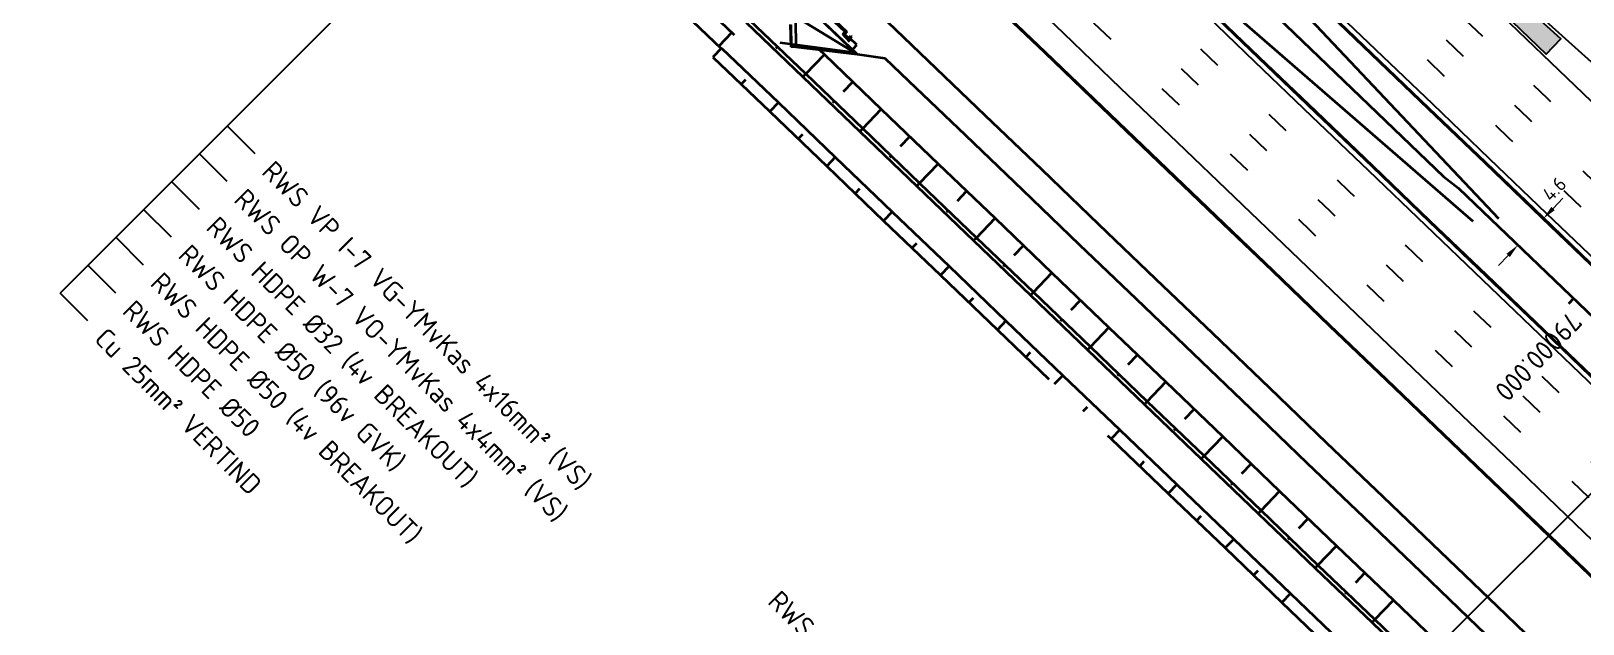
# Model space of a CAD drawing. Header units: metres. Extents: x 134219 to 139178, y 438661 to 444352.
# Drawn here: x 137960.7 to 138157.6, y 439568.2 to 439643.4 of the extents above; entities that cross this region are included whole.
import ezdxf
from ezdxf.enums import TextEntityAlignment as Align

# ---------------------------------------------------------------- set-up
doc = ezdxf.new("R2010")
doc.units = ezdxf.units.M
doc.linetypes.add('13strp', pattern=[4, 1, -3])
doc.linetypes.add('39strp', pattern=[12, 3, -9])
doc.layers.get('DEFPOINTS').update_dxf_attribs({"color": 193})
for name, color, linetype, lineweight in [('N-WE-KL-ET_LS_OV_KABEL-G', 10, 'KL-LS-OV-N', 35), ('N-WE-KL-ET_LS_OV_KABEL-M', 7, 'Continuous', 18), ('N-WE-KL-ET_LS_OV_KABEL-T25', 7, 'Continuous', 25), ('Utd-geleiderail-nw', 8, 'glm a2ee v014$0$f2m40080', 35), ('Utd-ondergr-nw', 8, '13strp', 35), ('X-XX-AL-AANPIJLING-S', 7, 'Continuous', 25)]:
    doc.layers.add(name, color=color, linetype=linetype, lineweight=lineweight)
doc.layers.add('Utd-weg-nw', color=8, linetype='Continuous')
doc.styles.add('alm a2ee v011$0$rtw_iso', font='NLCS-ISO.ttf')
doc.styles.add('NLCS-ISO', font='NLCS-ISO.ttf')
doc.styles.add('NLCS_18', font='NLCS-ISO.ttf', dxfattribs={"height": 1.8})
doc.linetypes.add('glm a2ee v014$0$f2m40080', pattern='A,2,-1,[160,RTW.shx,S=0.5,R=0,X=0,Y=0],-1', length=4)
doc.linetypes.add('KL-LS-OV-N', pattern='A,4,-1,[103,NLCS.SHX,S=0.75,R=0,X=0,Y=0],-1,4,-1.5,["0V",Standard,S=1,R=0,X=0,Y=-0.5],-3', length=14.5)
doc.dimstyles.new('NLCS_t18_pijl_Dimension_l3_h1', dxfattribs={"dimtxt": 1.8, "dimasz": 1.8, "dimexe": 2, "dimexo": 2, "dimgap": 0.7, "dimtad": 1, "dimdec": 1, "dimzin": 0, "dimdsep": 46, "dimtxsty": 'NLCS_18', "dimcen": 2.5, "dimdle": 2, "dimclrd": 256, "dimclre": 256, "dimclrt": 256, "dimadec": 1, "dimazin": 0, "dimtfac": 1, "dimtdec": 1, "dimtofl": 0, "dimtmove": 1, "dimatfit": 0, "dimfxl": 0, "dimtolj": 1, "dimtzin": 0, "dimlwd": 18, "dimlwe": 18, "dimarcsym": 0})

# ---------------------------------------------------------------- blocks, each defined once
blk = doc.blocks.new('*D503')
at = {"layer": 'DEFPOINTS', "color": 0, "transparency": 16777216}
for p in [(138152.54, 439619.61), (138149.34, 439616.26), (138149.34, 439616.26)]:
    blk.add_point(p, dxfattribs=at)
at = {"layer": 'N-WE-KL-ET_LS_OV_KABEL-M', "lineweight": 18, "transparency": 16777216}
for p, q in [((138152.54, 439619.61), (138151.1, 439620.99)), ((138149.34, 439616.26), (138147.89, 439617.65))]:
    blk.add_line(p, q, dxfattribs=at)
at = {"layer": 'N-WE-KL-ET_LS_OV_KABEL-M', "linetype": 'Continuous', "lineweight": 18, "transparency": 16777216}
for p, q in [((138153.79, 439620.91), (138155.03, 439622.21)), ((138148.09, 439614.96), (138146.85, 439613.67))]:
    blk.add_line(p, q, dxfattribs=at)
at = {"layer": 'N-WE-KL-ET_LS_OV_KABEL-M', "transparency": 16777216}
for points in [[(138153.57, 439621.11), (138154, 439620.7), (138152.54, 439619.61)], [(138147.88, 439615.17), (138148.31, 439614.76), (138149.34, 439616.26)]]:
    blk.add_solid(points, dxfattribs=at)
at = {"layer": 'N-WE-KL-ET_LS_OV_KABEL-M', "transparency": 16777216, "insert": (138153.94, 439623.38), "char_height": 1.8, "attachment_point": 5, "rotation": 46.2058, "style": 'NLCS_18'}
blk.add_mtext('\\A1;4.6', dxfattribs=at)

msp = doc.modelspace()

# ---------------------------------------------------------------- hatches: boundary and pattern name
at = {"layer": 'Utd-weg-nw', "linetype": 'Continuous'}
msp.add_hatch(color=256, dxfattribs=at).paths.add_polyline_path([(138088.13, 439702.59), (138090.8, 439700.03), (138098.02, 439693.11), (138105.24, 439686.18), (138112.46, 439679.26), (138119.67, 439672.34), (138126.89, 439665.42), (138134.11, 439658.5), (138141.33, 439651.58), (138148.55, 439644.66), (138152.92, 439640.47), (138154.79, 439642.42), (138153.03, 439644), (138149.95, 439646.78), (138146.87, 439649.56), (138145.6, 439650.7), (138138.18, 439657.4), (138130.76, 439664.1), (138123.33, 439670.8), (138115.91, 439677.51), (138108.49, 439684.21), (138101.07, 439690.91), (138093.64, 439697.61)])

# ---------------------------------------------------------------- linework, layer by layer
at = {"layer": 'N-WE-KL-ET_LS_OV_KABEL-G', "elevation": 1.17, "flags": 128}
msp.add_lwpolyline([(138088.64, 439676.43), (138088.64, 439676.43), (138097.5, 439666.65), (138107.23, 439656.38), (138139.91, 439624.96), (138141.78, 439623.5), (138163.11, 439603.07)], dxfattribs=at)
at = {"layer": 'Utd-geleiderail-nw', "linetype": 'Continuous', "flags": 128}
for points in [[(138100.57, 439668.68), (138146.86, 439619.64)], [(138094.27, 439662.11), (138143.62, 439619.31)]]:
    msp.add_lwpolyline(points, dxfattribs=at)
at = {"layer": 'Utd-ondergr-nw', "linetype": 'Continuous'}
for p, q in [((138057.69, 439644.83, 0), (138057.76, 439641.42, 0)), ((138065.51, 439640.46), (138057.96, 439645.11, 0)), ((138059.57, 439646.15), (138065.51, 439640.46)), ((138065.39, 439640.57), (138059.79, 439645.95)), ((138065.51, 439640.46), (138059.79, 439645.95)), ((138063.99, 439643.3), (138062.65, 439644.59)), ((138062.75, 439644.7), (138064.2, 439643.31)), ((138057.04, 439644.24, 0), (138057.1, 439641.41, 0)), ((138057.1, 439644.21, 0), (138057.16, 439641.41, 0)), ((138063.7, 439643), (138063.99, 439643.3)), ((138064.58, 439642.05), (138063.7, 439643)), ((138064.2, 439643.31), (138063.91, 439643)), ((138063.91, 439643), (138064.42, 439642.52)), ((138064.42, 439642.52), (138064.71, 439642.82)), ((138064.54, 439642.43), (138064.42, 439642.31)), ((138064.71, 439642.61), (138064.54, 439642.43)), ((138065.49, 439641.65), (138064.6, 439642.5)), ((138064.71, 439642.82), (138064.81, 439642.72)), ((138064.81, 439642.72), (138064.71, 439642.61)), ((138064.64, 439640.75), (138055.76, 439641.91)), ((138057.76, 439641.42, 0), (138057.1, 439641.41, 0)), ((138057.76, 439641.42, 0), (138065.51, 439640.46)), ((138057.76, 439641.42, 0), (138065.51, 439640.46)), ((138064.64, 439640.75), (138065.49, 439641.65)), ((138065.51, 439640.46), (138069.05, 439639.97))]:
    msp.add_line(p, q, dxfattribs=at)
at = {"layer": 'Utd-ondergr-nw', "color": 7, "linetype": 'Continuous'}
msp.add_line((138156.43, 439609.53), (138155.74, 439608.81), dxfattribs=at)
at = {"layer": 'Utd-ondergr-nw', "linetype": 'Continuous', "flags": 128}
for points in [[(137956.01, 439733.02), (137963.25, 439726.05), (137970.5, 439719.09), (137974.87, 439714.9), (137977.74, 439712.15), (137984.96, 439705.22), (137992.17, 439698.3), (137999.39, 439691.38), (138006.61, 439684.46), (138013.83, 439677.54), (138021.05, 439670.62), (138028.27, 439663.7), (138035.48, 439656.78), (138042.7, 439649.86), (138049.92, 439642.94)], [(137954.35, 439731.29), (137961.59, 439724.32), (137968.84, 439717.36), (137973.21, 439713.16), (137976.08, 439710.41), (137983.29, 439703.49), (137990.51, 439696.57), (137997.73, 439689.65), (138004.95, 439682.73), (138012.17, 439675.81), (138019.39, 439668.89), (138026.6, 439661.97), (138033.82, 439655.05), (138041.04, 439648.13), (138048.26, 439641.21)], [(138065.49, 439703.07), (138065.76, 439702.81), (138072.98, 439695.89), (138080.2, 439688.97), (138087.42, 439682.05), (138094.64, 439675.13), (138101.85, 439668.21), (138109.07, 439661.28), (138116.29, 439654.36), (138123.51, 439647.44), (138130.73, 439640.52), (138137.95, 439633.6), (138145.16, 439626.68), (138152.38, 439619.76), (138159.6, 439612.84)], [(138065.54, 439703.12), (138065.81, 439702.86), (138073.03, 439695.94), (138080.25, 439689.02), (138087.47, 439682.1), (138094.68, 439675.18), (138101.9, 439668.26), (138109.12, 439661.34), (138116.34, 439654.41), (138123.56, 439647.49), (138130.78, 439640.57), (138137.99, 439633.65), (138145.21, 439626.73), (138152.43, 439619.81), (138159.65, 439612.89)], [(138067.28, 439646.59), (138074.5, 439639.67), (138081.71, 439632.75), (138088.93, 439625.83), (138096.15, 439618.91), (138103.37, 439611.99), (138110.59, 439605.07), (138117.81, 439598.15), (138125.02, 439591.23), (138132.24, 439584.31), (138139.46, 439577.39), (138146.68, 439570.46), (138153.9, 439563.54)], [(138082.09, 439647.6), (138089.31, 439640.68), (138096.53, 439633.76), (138103.75, 439626.84), (138110.97, 439619.91), (138118.19, 439612.99), (138125.4, 439606.07), (138132.62, 439599.15), (138139.84, 439592.23), (138147.06, 439585.31), (138154.28, 439578.39), (138161.5, 439571.47)], [(138082.14, 439647.65), (138089.36, 439640.73), (138096.58, 439633.81), (138103.8, 439626.89), (138111.02, 439619.97), (138118.23, 439613.04), (138125.45, 439606.12), (138132.67, 439599.2), (138139.89, 439592.28), (138147.11, 439585.36), (138154.33, 439578.44), (138161.54, 439571.52)], [(138109.21, 439646.98), (138116.43, 439640.06), (138123.65, 439633.14), (138130.87, 439626.22), (138138.08, 439619.3), (138145.3, 439612.38), (138152.52, 439605.46), (138159.74, 439598.54)], [(138109.26, 439647.03), (138116.48, 439640.11), (138123.7, 439633.19), (138130.91, 439626.27), (138138.13, 439619.35), (138145.35, 439612.43), (138152.57, 439605.51), (138159.79, 439598.59)], [(138051.43, 439644.51), (138058.64, 439637.59), (138065.86, 439630.67), (138073.08, 439623.75), (138080.3, 439616.83), (138087.52, 439609.9), (138094.74, 439602.98), (138101.95, 439596.06), (138109.17, 439589.14), (138116.39, 439582.22), (138123.61, 439575.3), (138130.83, 439568.38), (138138.05, 439561.46), (138145.26, 439554.54), (138152.48, 439547.62), (138159.7, 439540.7), (138166.92, 439533.78), (138174.14, 439526.86), (138181.36, 439519.94)], [(138051.79, 439644.89), (138059.01, 439637.97), (138066.23, 439631.05), (138073.44, 439624.13), (138080.66, 439617.2), (138087.88, 439610.28), (138095.1, 439603.36), (138102.32, 439596.44), (138109.54, 439589.52), (138116.75, 439582.6), (138123.97, 439575.68), (138131.19, 439568.76), (138138.41, 439561.84), (138145.63, 439554.92), (138152.85, 439548), (138160.06, 439541.08), (138167.28, 439534.16), (138174.5, 439527.24), (138181.72, 439520.31)], [(138049.62, 439643.23), (138047.96, 439641.5)], [(138048.31, 439641.26), (138047.22, 439640.12)], [(138048.31, 439641.26), (138055.53, 439634.34), (138062.75, 439627.42), (138069.97, 439620.5), (138077.18, 439613.58), (138084.4, 439606.66), (138091.62, 439599.74), (138098.84, 439592.82), (138106.06, 439585.89), (138113.28, 439578.97), (138120.49, 439572.05), (138127.71, 439565.13), (138134.93, 439558.21), (138142.15, 439551.29), (138149.37, 439544.37), (138156.59, 439537.45), (138163.8, 439530.53), (138171.02, 439523.61), (138178.24, 439516.69)], [(138055.22, 439641.24), (138055.4, 439641.43)], [(138059.01, 439637.97), (138061.36, 439640.42)], [(138060.7, 439641.06), (138061.36, 439640.42), (138068.58, 439633.5), (138075.8, 439626.58), (138083.02, 439619.66), (138090.23, 439612.74), (138097.45, 439605.82), (138104.67, 439598.9), (138111.89, 439591.98), (138119.11, 439585.06), (138126.33, 439578.13), (138133.54, 439571.21), (138140.76, 439564.29), (138147.98, 439557.37), (138155.2, 439550.45), (138162.42, 439543.53), (138169.63, 439536.61), (138176.85, 439529.69), (138184.07, 439522.77)], [(138047.22, 439640.12), (138054.44, 439633.2), (138061.66, 439626.28), (138068.88, 439619.36), (138076.09, 439612.44), (138083.31, 439605.52), (138089.83, 439599.27)], [(138069.05, 439639.97), (138072.04, 439637.11), (138079.26, 439630.19), (138086.48, 439623.27), (138093.69, 439616.35), (138100.91, 439609.43), (138108.13, 439602.51), (138115.35, 439595.58), (138122.57, 439588.66), (138129.79, 439581.74), (138137, 439574.82), (138144.22, 439567.9), (138151.44, 439560.98), (138158.66, 439554.06), (138165.88, 439547.14), (138173.1, 439540.22), (138180.31, 439533.3), (138187.53, 439526.38)], [(138051.38, 439637.23), (138050.83, 439636.66)], [(138058.64, 439637.59), (138059.01, 439637.97)], [(138063.79, 439635.73), (138064.97, 439636.96)], [(138062.43, 439634.32), (138062.62, 439634.51)], [(138055.53, 439634.34), (138054.44, 439633.2)], [(138066.23, 439631.05), (138068.58, 439633.5)], [(138065.86, 439630.67), (138066.23, 439631.05)], [(138058.59, 439630.31), (138058.05, 439629.74)], [(138071.01, 439628.81), (138072.19, 439630.04)], [(138062.75, 439627.42), (138061.66, 439626.28)], [(138069.65, 439627.4), (138069.83, 439627.59)], [(138073.44, 439624.13), (138075.8, 439626.58)], [(138065.81, 439623.39), (138065.27, 439622.82)], [(138073.08, 439623.75), (138073.44, 439624.13)], [(138078.23, 439621.89), (138079.41, 439623.12)], [(138069.97, 439620.5), (138068.88, 439619.36)], [(138076.87, 439620.48), (138077.05, 439620.66)], [(138080.66, 439617.2), (138083.02, 439619.66)], [(138080.3, 439616.83), (138080.66, 439617.2)], [(138073.03, 439616.47), (138072.49, 439615.9)], [(138085.45, 439614.97), (138086.62, 439616.2)], [(138077.18, 439613.58), (138076.09, 439612.44)], [(138084.09, 439613.55), (138084.27, 439613.74)], [(138087.88, 439610.28), (138090.23, 439612.74)], [(138080.25, 439609.55), (138079.7, 439608.98)], [(138087.52, 439609.9), (138087.88, 439610.28)], [(138092.67, 439608.05), (138093.84, 439609.28)], [(138084.4, 439606.66), (138083.31, 439605.52)], [(138091.31, 439606.63), (138091.49, 439606.82)], [(138095.1, 439603.36), (138097.45, 439605.82)], [(138094.74, 439602.98), (138095.1, 439603.36)], [(138087.47, 439602.63), (138086.92, 439602.06)], [(138099.88, 439601.13), (138101.06, 439602.36)], [(138091.62, 439599.74), (138090.53, 439598.6)], [(138098.53, 439599.71), (138098.71, 439599.9)], [(138102.32, 439596.44), (138104.67, 439598.9)], [(138094.69, 439595.71), (138094.14, 439595.14)], [(138101.95, 439596.06), (138102.32, 439596.44)], [(138107.1, 439594.21), (138108.28, 439595.44)], [(138097.29, 439592.12), (138097.75, 439591.68), (138104.97, 439584.76), (138112.19, 439577.84), (138119.4, 439570.92), (138126.62, 439564), (138133.84, 439557.07), (138141.06, 439550.15), (138147.3, 439544.17)], [(138098.84, 439592.82), (138097.75, 439591.68)], [(138105.74, 439592.79), (138105.93, 439592.98)], [(138109.54, 439589.52), (138111.89, 439591.98)], [(138109.17, 439589.14), (138109.54, 439589.52)], [(138101.9, 439588.79), (138101.36, 439588.22)], [(138114.32, 439587.29), (138115.5, 439588.52)], [(138106.06, 439585.89), (138104.97, 439584.76)], [(138112.96, 439585.87), (138113.14, 439586.06)], [(138116.75, 439582.6), (138119.11, 439585.06)], [(138109.12, 439581.87), (138108.58, 439581.3)], [(138116.39, 439582.22), (138116.75, 439582.6)], [(138121.54, 439580.37), (138122.72, 439581.59)], [(138113.28, 439578.97), (138112.19, 439577.84)], [(138120.18, 439578.95), (138120.36, 439579.14)], [(138123.97, 439575.68), (138126.33, 439578.13)], [(138123.61, 439575.3), (138123.97, 439575.68)], [(138116.34, 439574.94), (138115.8, 439574.38)], [(138128.76, 439573.45), (138129.93, 439574.67)], [(138120.49, 439572.05), (138119.4, 439570.92)], [(138127.4, 439572.03), (138127.58, 439572.22)], [(138131.19, 439568.76), (138133.54, 439571.21)], [(138130.83, 439568.38), (138131.19, 439568.76)]]:
    msp.add_lwpolyline(points, dxfattribs=at)
at = {"layer": 'Utd-weg-nw', "linetype": '39strp', "flags": 128}
for points in [[(137875.96, 439866.19), (137883.12, 439859.21), (137890.28, 439852.23), (137897.45, 439845.25), (137904.61, 439838.27), (137911.77, 439831.29), (137917.21, 439825.99), (137918.93, 439824.31), (137926.09, 439817.33), (137933.25, 439810.35), (137940.41, 439803.37), (137943.47, 439800.39), (137947.58, 439796.39), (137954.76, 439789.41), (137961.94, 439782.44), (137969.13, 439775.48), (137976.33, 439768.52), (137983.53, 439761.57), (137990.74, 439754.63), (137997.96, 439747.69), (138002.31, 439743.52), (138005.18, 439740.77), (138012.4, 439733.85), (138019.61, 439726.92), (138026.83, 439720), (138034.05, 439713.08), (138041.27, 439706.16), (138048.49, 439699.24), (138055.71, 439692.32), (138062.92, 439685.4), (138070.14, 439678.48), (138077.36, 439671.56), (138084.58, 439664.64), (138091.8, 439657.72), (138099.02, 439650.8), (138106.23, 439643.88), (138113.45, 439636.96), (138120.67, 439630.03), (138127.89, 439623.11), (138135.11, 439616.19), (138142.33, 439609.27), (138149.54, 439602.35), (138156.76, 439595.43), (138163.98, 439588.51), (138171.2, 439581.59), (138178.42, 439574.67), (138185.64, 439567.75), (138192.85, 439560.83), (138200.07, 439553.91), (138207.29, 439546.99)], [(137873.52, 439863.68), (137880.68, 439856.7), (137887.84, 439849.72), (137895, 439842.74), (137902.16, 439835.76), (137909.33, 439828.78), (137914.77, 439823.48), (137916.49, 439821.8), (137923.65, 439814.82), (137930.81, 439807.84), (137937.97, 439800.87), (137941.03, 439797.88), (137945.14, 439793.88), (137952.32, 439786.9), (137959.5, 439779.93), (137966.69, 439772.96), (137973.89, 439766), (137981.1, 439759.05), (137988.31, 439752.1), (137995.53, 439745.17), (137999.89, 439740.99), (138002.76, 439738.24), (138009.97, 439731.32), (138017.19, 439724.4), (138024.41, 439717.48), (138031.63, 439710.56), (138038.85, 439703.64), (138046.07, 439696.72), (138053.28, 439689.79), (138060.5, 439682.87), (138067.72, 439675.95), (138074.94, 439669.03), (138082.16, 439662.11), (138089.38, 439655.19), (138096.59, 439648.27), (138103.81, 439641.35), (138111.03, 439634.43), (138118.25, 439627.51), (138125.47, 439620.59), (138132.69, 439613.67), (138139.9, 439606.75), (138147.12, 439599.83), (138154.34, 439592.9), (138161.56, 439585.98), (138168.78, 439579.06), (138176, 439572.14), (138183.21, 439565.22), (138190.43, 439558.3), (138197.65, 439551.38), (138204.87, 439544.46)], [(137871.08, 439861.17), (137878.24, 439854.19), (137885.4, 439847.22), (137892.56, 439840.24), (137899.72, 439833.26), (137906.88, 439826.28), (137912.33, 439820.97), (137914.04, 439819.3), (137921.21, 439812.32), (137928.37, 439805.34), (137935.53, 439798.36), (137938.59, 439795.38), (137942.7, 439791.37), (137949.88, 439784.39), (137957.07, 439777.41), (137964.26, 439770.45), (137971.46, 439763.48), (137978.67, 439756.53), (137985.89, 439749.58), (137993.11, 439742.64), (137997.46, 439738.46), (138000.33, 439735.71), (138007.55, 439728.79), (138014.77, 439721.87), (138021.99, 439714.95), (138029.21, 439708.03), (138036.43, 439701.11), (138043.64, 439694.19), (138050.86, 439687.27), (138058.08, 439680.35), (138065.3, 439673.43), (138072.52, 439666.51), (138079.74, 439659.59), (138086.95, 439652.66), (138094.17, 439645.74), (138101.39, 439638.82), (138108.61, 439631.9), (138115.83, 439624.98), (138123.04, 439618.06), (138130.26, 439611.14), (138137.48, 439604.22), (138144.7, 439597.3), (138151.92, 439590.38), (138159.14, 439583.46), (138166.35, 439576.54), (138173.57, 439569.62), (138180.79, 439562.7), (138188.01, 439555.77), (138195.23, 439548.85), (138202.45, 439541.93)], [(138073.36, 439711.28), (138073.63, 439711.02), (138080.85, 439704.1), (138088.07, 439697.18), (138095.29, 439690.25), (138102.5, 439683.33), (138109.72, 439676.41), (138116.94, 439669.49), (138124.16, 439662.57), (138131.38, 439655.65), (138138.6, 439648.73), (138145.81, 439641.81), (138153.03, 439634.89), (138160.25, 439627.97), (138167.47, 439621.05), (138174.69, 439614.13), (138181.91, 439607.21), (138189.12, 439600.29), (138196.34, 439593.36), (138203.56, 439586.44), (138210.78, 439579.52), (138218, 439572.6), (138225.22, 439565.68), (138232.43, 439558.76), (138239.65, 439551.84), (138246.87, 439544.92), (138254.09, 439538), (138261.31, 439531.08), (138268.53, 439524.16), (138275.74, 439517.24), (138282.96, 439510.32), (138290.18, 439503.4), (138297.4, 439496.47), (138304.62, 439489.55), (138311.83, 439482.63), (138319.05, 439475.71), (138326.27, 439468.79), (138333.49, 439461.87), (138340.71, 439454.95), (138347.93, 439448.03), (138355.14, 439441.11), (138362.36, 439434.19), (138369.58, 439427.27), (138376.8, 439420.35), (138384.02, 439413.43), (138388.86, 439408.79)], [(138070.94, 439708.75), (138071.21, 439708.49), (138078.43, 439701.57), (138085.65, 439694.65), (138092.86, 439687.73), (138100.08, 439680.81), (138107.3, 439673.89), (138114.52, 439666.97), (138121.74, 439660.05), (138128.96, 439653.12), (138136.17, 439646.2), (138143.39, 439639.28), (138150.61, 439632.36), (138157.83, 439625.44), (138165.05, 439618.52), (138172.26, 439611.6), (138179.48, 439604.68), (138186.7, 439597.76), (138193.92, 439590.84), (138201.14, 439583.92), (138208.36, 439577), (138215.57, 439570.08), (138222.79, 439563.16), (138230.01, 439556.23), (138237.23, 439549.31), (138244.45, 439542.39), (138251.67, 439535.47), (138258.88, 439528.55), (138266.1, 439521.63), (138273.32, 439514.71), (138280.54, 439507.79), (138287.76, 439500.87), (138294.98, 439493.95), (138302.19, 439487.03), (138309.41, 439480.11), (138316.63, 439473.19), (138323.85, 439466.27), (138331.07, 439459.34), (138338.29, 439452.42), (138345.5, 439445.5), (138352.72, 439438.58), (138359.94, 439431.66), (138367.16, 439424.74), (138374.38, 439417.82), (138381.6, 439410.9), (138386.43, 439406.27)], [(138068.51, 439706.22), (138068.79, 439705.96), (138076, 439699.04), (138083.22, 439692.12), (138090.44, 439685.2), (138097.66, 439678.28), (138104.88, 439671.36), (138112.1, 439664.44), (138119.31, 439657.52), (138126.53, 439650.6), (138133.75, 439643.68), (138140.97, 439636.76), (138148.19, 439629.84), (138155.41, 439622.92), (138162.62, 439615.99), (138169.84, 439609.07), (138177.06, 439602.15), (138184.28, 439595.23), (138191.5, 439588.31), (138198.72, 439581.39), (138205.93, 439574.47), (138213.15, 439567.55), (138220.37, 439560.63), (138227.59, 439553.71), (138234.81, 439546.79), (138242.03, 439539.87), (138249.24, 439532.95), (138256.46, 439526.03), (138263.68, 439519.1), (138270.9, 439512.18), (138278.12, 439505.26), (138285.34, 439498.34), (138292.55, 439491.42), (138299.77, 439484.5), (138306.99, 439477.58), (138314.21, 439470.66), (138321.43, 439463.74), (138328.65, 439456.82), (138335.86, 439449.9), (138343.08, 439442.98), (138350.3, 439436.06), (138357.52, 439429.14), (138364.74, 439422.21), (138371.96, 439415.29), (138379.17, 439408.37), (138384, 439403.75)]]:
    msp.add_lwpolyline(points, dxfattribs=at)
at = {"layer": 'Utd-weg-nw', "linetype": 'Continuous', "flags": 128}
for points in [[(138075.85, 439713.88), (138076.12, 439713.62), (138083.34, 439706.69), (138090.56, 439699.77), (138097.78, 439692.85), (138105, 439685.93), (138112.21, 439679.01), (138119.43, 439672.09), (138126.65, 439665.17), (138133.87, 439658.25), (138141.09, 439651.33), (138148.31, 439644.41), (138155.52, 439637.49), (138162.74, 439630.57)], [(138160.74, 439637.62), (138157.01, 439640.96), (138153.29, 439644.3), (138150.22, 439647.08), (138147.14, 439649.85), (138145.87, 439651), (138138.45, 439657.7), (138131.02, 439664.4), (138123.6, 439671.1), (138116.18, 439677.8), (138108.76, 439684.5), (138101.33, 439691.21), (138093.91, 439697.91), (138086.49, 439704.61), (138079.07, 439711.31), (138076.03, 439714.05)], [(138066.02, 439703.63), (138066.29, 439703.37), (138073.51, 439696.44), (138080.73, 439689.52), (138087.95, 439682.6), (138095.17, 439675.68), (138102.39, 439668.76), (138109.6, 439661.84), (138116.82, 439654.92), (138124.04, 439648), (138131.26, 439641.08), (138138.48, 439634.16), (138145.7, 439627.24), (138152.91, 439620.32), (138160.13, 439613.4)], [(138084.46, 439650.07), (138091.68, 439643.15), (138098.9, 439636.22), (138106.12, 439629.3), (138113.34, 439622.38), (138120.55, 439615.46), (138127.77, 439608.54), (138134.99, 439601.62), (138142.21, 439594.7), (138149.43, 439587.78), (138156.64, 439580.86), (138163.86, 439573.94)], [(138108.73, 439646.47), (138115.94, 439639.55), (138123.16, 439632.63), (138130.38, 439625.71), (138137.6, 439618.79), (138144.82, 439611.87), (138152.04, 439604.95), (138159.25, 439598.03)]]:
    msp.add_lwpolyline(points, dxfattribs=at)
at = {"layer": 'Utd-weg-nw', "linetype": 'Continuous'}
msp.add_lwpolyline([(138088.13, 439702.59), (138090.8, 439700.03), (138098.02, 439693.11), (138105.24, 439686.18), (138112.46, 439679.26), (138119.67, 439672.34), (138126.89, 439665.42), (138134.11, 439658.5), (138141.33, 439651.58), (138148.55, 439644.66), (138152.92, 439640.47), (138154.79, 439642.42), (138153.03, 439644), (138149.95, 439646.78), (138146.87, 439649.56), (138145.6, 439650.7), (138138.18, 439657.4), (138130.76, 439664.1), (138123.33, 439670.8), (138115.91, 439677.51), (138108.49, 439684.21), (138101.07, 439690.91), (138093.64, 439697.61), (138088.13, 439702.59)], dxfattribs=at)
at = {"layer": 'X-XX-AL-AANPIJLING-S'}
for p, q in [((138058, 439703.75), (137964.42, 439610.17)), ((137989.17, 439627.85), (137985.63, 439631.39)), ((137985.63, 439624.32), (137982.09, 439627.85)), ((137982.09, 439620.78), (137978.56, 439624.32)), ((137978.56, 439617.25), (137975.02, 439620.78)), ((137975.02, 439613.71), (137971.49, 439617.25)), ((137971.49, 439610.17), (137967.95, 439613.71)), ((137967.95, 439606.64), (137964.42, 439610.17)), ((138086.11, 439512.29), (138170.15, 439596.32))]:
    msp.add_line(p, q, dxfattribs=at)

# ---------------------------------------------------------------- texts
at = {"layer": 'N-WE-KL-ET_LS_OV_KABEL-T25', "style": 'NLCS-ISO'}
for s, p in [('RWS VP I-7 VG-YMvKas 4x16mm² (VS)', (137990.73, 439626.29)), ('RWS OP W-7 VO-YMvKas 4x4mm² (VS)', (137987.19, 439622.75)), ('RWS HDPE Ø32 (4v BREAKOUT)', (137983.66, 439619.22)), ('RWS HDPE Ø50 (96v GVK)', (137980.12, 439615.68)), ('RWS HDPE Ø50 (4v BREAKOUT)', (137976.59, 439612.15)), ('RWS HDPE Ø50', (137973.05, 439608.61)), ('Cu 25mm² VERTIND', (137969.51, 439605.08))]:
    msp.add_text(s, height=2.5, rotation=314.9988, dxfattribs=at).set_placement(p, align=Align.MIDDLE_LEFT)
msp.add_text('RWS VP I-7 VG-YMvKas 4x16mm² (VS)', height=2.5, rotation=314.9988, dxfattribs=at).set_placement((138095.36, 439531.32), align=Align.MIDDLE_RIGHT)
at = {"layer": 'Utd-ondergr-nw', "color": 7, "style": 'alm a2ee v011$0$rtw_iso'}
msp.add_text('79000.000', height=2.5, rotation=226.2055, dxfattribs=at).set_placement((138155.84, 439608.02))

# ---------------------------------------------------------------- dimensions: what is measured, and where the dimension line sits
at = {"layer": 'N-WE-KL-ET_LS_OV_KABEL-M'}
dim = msp.add_linear_dim(base=(138149.34, 439616.26), p1=(138152.54, 439619.61), p2=(138149.34, 439616.26), angle=226.2058, dimstyle='NLCS_t18_pijl_Dimension_l3_h1', dxfattribs=at)
dim.commit()
dim.dimension.update_dxf_attribs({"geometry": '*D503', "text_midpoint": (138155.1, 439622.27), "dimtype": 161})

doc.saveas('drawing.dxf')
